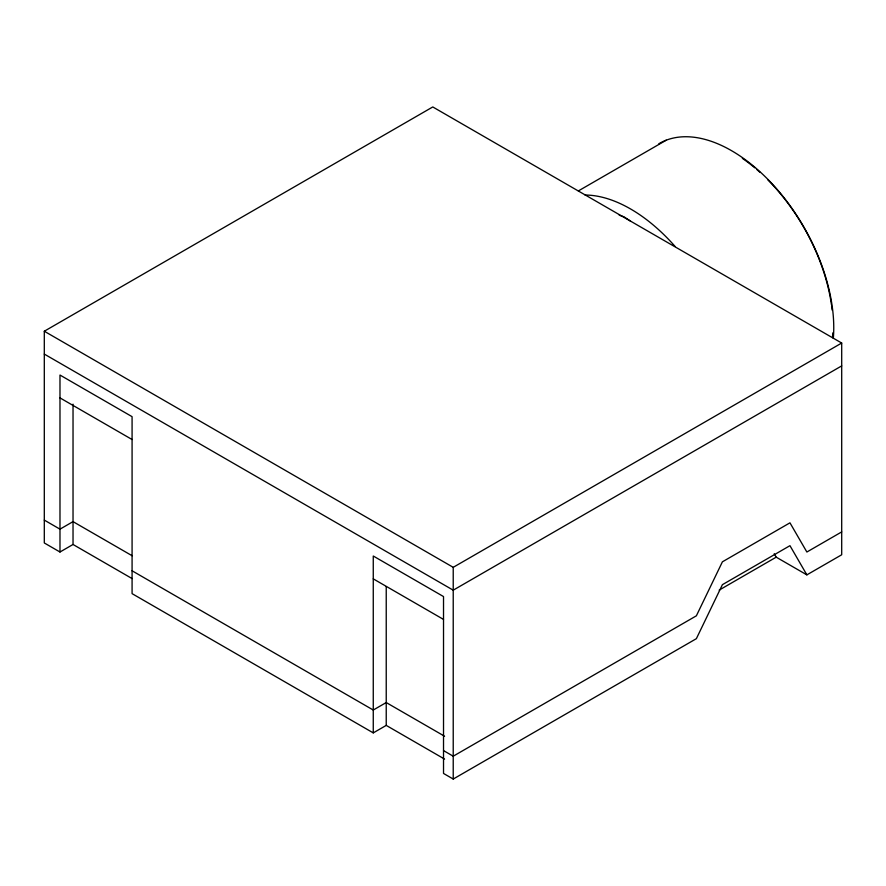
<?xml version="1.0" encoding="UTF-8"?>
<svg xmlns="http://www.w3.org/2000/svg" width="886" height="886" viewBox="0 0 886 886"><rect width="100%" height="100%" fill="white"/><g stroke="black" fill="none" stroke-linecap="round" stroke-linejoin="round"><path stroke-width="1.33" d="M132.125 578.602L73.029 544.48L59.982 552.011L44.3 542.963L44.3 331.231L432.778 106.951L841.7 343.037L841.7 554.769L806.869 574.87L776.202 557.161L774.22 553.739M578.348 190.933L666.239 140.187M44.3 331.231L453.222 567.328L841.7 343.037M841.7 365.896L453.222 590.176L44.3 354.09M59.982 552.011L59.982 375.044L132.08 416.664L132.08 593.642L373.261 732.888L386.23 725.401L444.573 759.092M719.177 590.098L776.202 557.161M841.7 531.91L806.869 552.022L789.958 522.829L722.4 561.824L696.374 615.814L453.222 756.201L443.521 750.597M373.261 732.888L373.261 556.009L443.521 596.566L443.521 773.445L453.222 779.049L696.374 638.673L722.4 584.682L789.958 545.676L806.869 574.87M619.214 215.165L623.921 216.804L630.566 221.146M59.982 397.892L132.08 439.522M373.261 578.857L443.521 619.425M132.125 555.743L73.029 521.632L59.982 529.163L44.3 520.104M444.573 736.233L386.23 702.554L373.261 710.029L132.08 570.783M453.222 567.328L453.222 779.049M386.23 586.565L386.23 725.401M73.029 404.182L73.029 544.48M742.357 158.35A141.682 81.8 60 0 1 754.783 167.808M756.832 169.558A141.682 81.8 60 0 1 759.889 172.249M767.841 179.847A141.682 81.8 60 0 1 831.422 304.607M831.6 305.891A141.682 81.8 60 0 1 832.109 310.056M832.796 332.848A141.682 81.8 60 0 1 832.53 336.602M658.863 143.731A144.573 83.472 60 0 1 774.741 186.68A144.573 83.472 60 0 1 833.316 338.408M585.048 195.031A144.573 83.472 60 0 1 675.154 246.518"/></g></svg>
